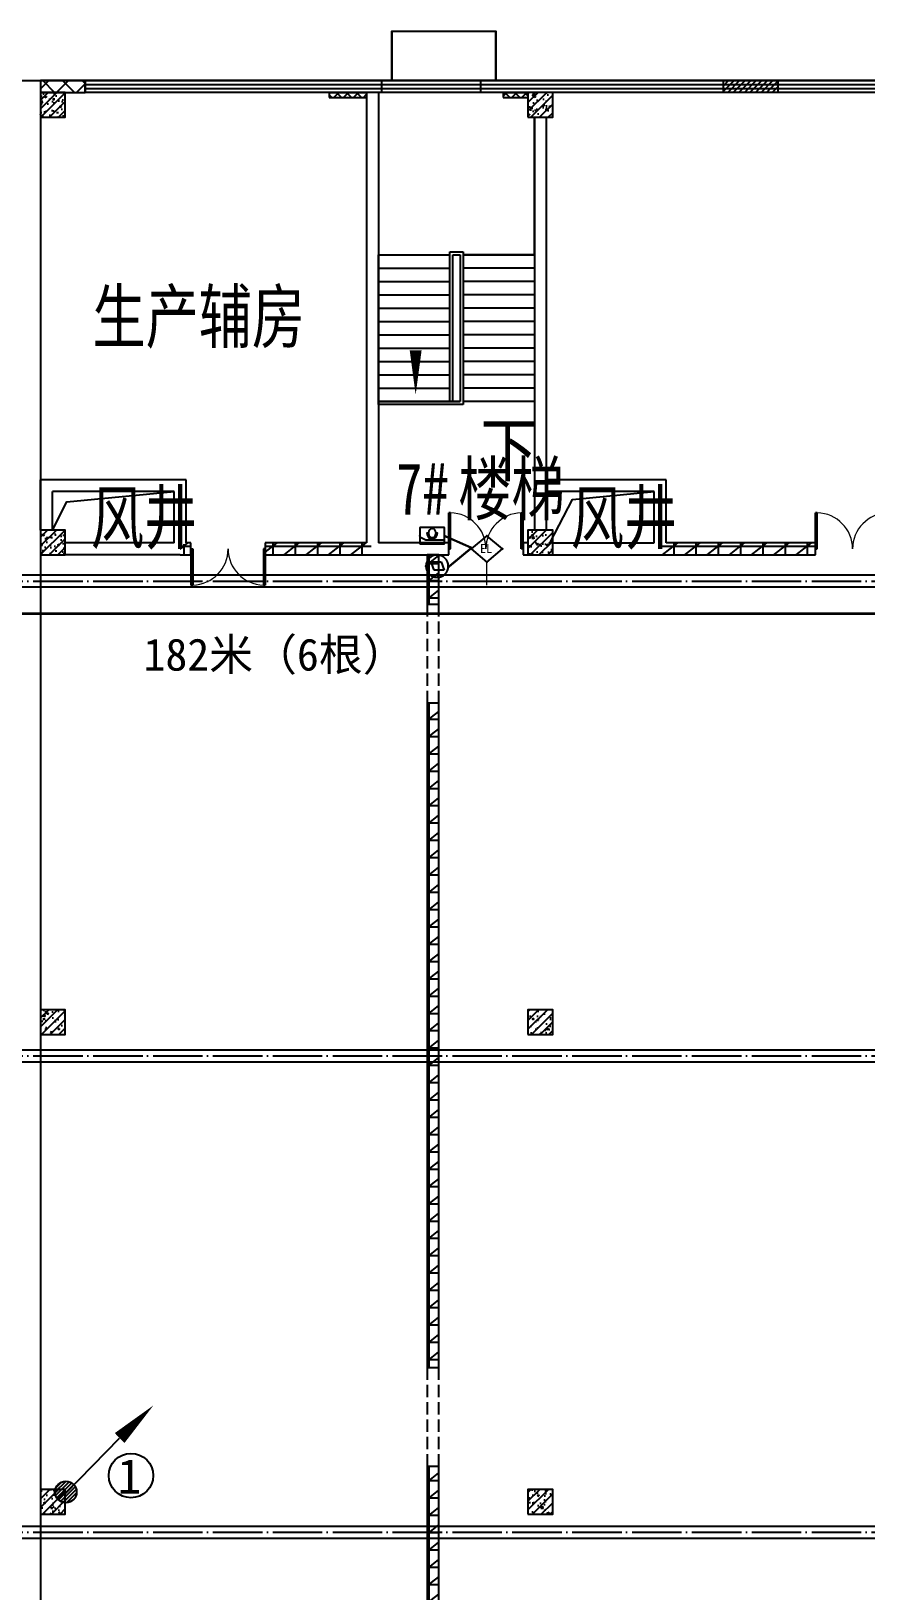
# Model space of a CAD drawing. Header units: millimetres. Extents: x -633009578 to 5705885, y -633235091 to 2571734.
# Drawn here: x 4127780 to 4144646, y 1961300 to 1992840 of the extents above; entities that cross this region are included whole.
import ezdxf
from ezdxf.enums import TextEntityAlignment as Align

# ---------------------------------------------------------------- set-up
doc = ezdxf.new("R2010")
doc.units = ezdxf.units.MM
doc.header["$LTSCALE"] = 1000
doc.header["$MEASUREMENT"] = 0
doc.linetypes.add('DASH', pattern=[0.35, 0.25, -0.1])
doc.linetypes.add('DOTE', pattern=[2.4200000000000004, 2, -0.2, 0.02, -0.2])
doc.layers.get('0').update_dxf_attribs({"color": 9})
for name, color, linetype in [('000000000000电气', 7, 'Continuous'), ('3T_WOOD', 21, 'Continuous'), ('A-COLUM(柱)', 255, 'Continuous'), ('A-DOOR(门）', 4, 'Continuous'), ('A-F-AREA(计算)', 5, 'Continuous'), ('A-FLOR(看线)', 8, 'Continuous'), ('A-HATH(填充)', 8, 'Continuous'), ('A-OTHER(其它)', 192, 'Continuous'), ('A-STAR(楼梯)', 51, 'Continuous'), ('A-TEXT(房间)', 243, 'Continuous'), ('A-WALL(墙)', 255, 'Continuous'), ('A-WINDOW（窗）', 4, 'Continuous'), ('DIM_SYMB', 3, 'Continuous'), ('PUB_TEXT', 7, 'Continuous'), ('WALL', 9, 'Continuous'), ('电-弱电平面-箭头', 3, 'Continuous'), ('电-强电平面-线缆', 3, 'Continuous'), ('电-桥架', 4, 'Continuous'), ('设备-安防', 3, 'Continuous')]:
    doc.layers.add(name, color=color, linetype=linetype)
doc.styles.add('_TCH', font='simhei.ttf', dxfattribs={"width": 0.75, "bigfont": 'hztxt.shx'})
doc.styles.add('_TCH_DIM', font='simhei.ttf', dxfattribs={"width": 0.8, "bigfont": 'hztxt.shx'})
doc.styles.add('_TEL_DIM', font='simhei.ttf', dxfattribs={"height": 3.5, "bigfont": 'HZTXT'})
doc.styles.add('IDQSTYLE', font='simhei.ttf', dxfattribs={"width": 0.707, "bigfont": 'hztxt.shx'})
doc.styles.add('宋', font='simhei.ttf', dxfattribs={"width": 0.8})
doc.styles.add('宋体', font='simhei.ttf')
pattern_1 = [(0, (1628470.737756166, 677977.5160347573), (0, 350), []), (37.875, (1628870.737756166, 677977.5160347573), (-169.61527734408, 218.0766567528281), []), (90, (1628870.737756166, 677977.5160347573), (-450, 2.755455298081545e-14), [])]
pattern_2 = [(45, (1628570.737756166, 677977.5160347573), (-100.0001016555733, 100.0001016555733), []), (135, (1628570.737756166, 677977.5160347573), (-100.0001016555733, -100.0001016555733), [])]

# ---------------------------------------------------------------- blocks, each defined once
blk = doc.blocks.new('*X130')
at = {"color": 0, "linetype": 'Continuous'}
for p, q in [((192.587376364835, 446.7215535232801), (193.8713933576327, 448.0055705160779)), ((192.6509968705344, 446.3609099602676), (194.2320369206452, 447.9419500103785)), ((192.6864539319484, 447.2448951591055), (193.3480517218074, 447.9064929489645)), ((192.7889704286661, 446.0746194496875), (194.5183274312254, 447.8039764522467)), ((192.9823694457329, 445.8437543980423), (194.7491924828706, 447.61057743518)), ((193.2275231399996, 445.664644023597), (194.9283028573159, 447.3654237409133)), ((193.5311577474, 445.5440145622856), (195.0489323186273, 447.0617891335129)), ((193.9202347052458, 445.5088274514194), (195.0841194294935, 446.6727121756671)), ((194.6075199946775, 445.7718486721392), (194.8210982087737, 445.9854268862354))]:
    blk.add_line(p, q, dxfattribs=at)
blk = doc.blocks.new('HC001441')
at = {"color": 0, "linetype": 'Continuous'}
blk.add_line((0, -0.05776119327242668), (3.105492900474815, 3.117216328523909), dxfattribs=at)
blk.add_lwpolyline([(3.105492900474815, 3.117216328523909, 0.8, 0, 0), (5.057392361378561, 5.003787405167827, 0, 0, 0)], format="xyseb", dxfattribs=at)
blk.add_circle((0, 0), 0.625, dxfattribs=at)
at = {"color": 0, "linetype": 'Continuous', "xscale": 0.5, "yscale": 0.5, "zscale": 0.5}
blk.add_blockref('*X130', (-96.91845018383279, -223.3780232566237), dxfattribs=at)
at = {"color": 0, "style": 'IDQSTYLE', "width": 0.7}
blk.add_attdef('PSFHATT', (7.057392361378561, -0.62500001), '', height=2.5, dxfattribs=at)
blk = doc.blocks.new('G$CF6649E20')
at = {"layer": '电-弱电平面-箭头', "color": 4}
blk.add_circle((1316.889421409462, 332.4712073528208), 448.9330526033001, dxfattribs=at)
at = {"layer": '电-弱电平面-箭头', "color": 4, "xscale": 350, "yscale": 350, "zscale": 350}
blk.add_blockref('HC001441', (0, 0), dxfattribs=at)
at = {"layer": '电-弱电平面-箭头', "color": 4, "style": '宋'}
blk.add_text('1', height=700, dxfattribs=at).set_placement((1046.360447603278, -30.60809063538909))
blk = doc.blocks.new('$equip$00002496')
for p, q in [((-0.3257586027029902, -0.01245651182034635), (-0.3257586027029902, -0.04339440534022287)), ((-0.3257586027029902, -0.04339440534022287), (-0.2349881161644589, -0.04339440534022287)), ((-0.2349881161644589, -0.07433229886373738), (-0.2349881161644589, -0.01245651182034635)), ((0.2318991003703559, -0.04339041039929725), (0.3257586027029902, -0.04343435477494495)), ((0.2318995781242847, -0.07433229886373738), (0.2318995781242847, -0.01245651182034635)), ((0.3257586027029902, -0.01245651182034635), (0.3257586027029902, -0.04339440534022287))]:
    blk.add_line(p, q)
at = {"const_width": 0.04}
for points in [[(-0.3257569673587568, -0.01199135613933322), (-0.3257586027029902, -0.04339440534022287), (-0.2655665311758639, -0.04339440534022287)], [(-0.3257586027029902, -0.01209546335303457), (-0.3254450895765331, 0.007862924336222932), (-0.3246427298145136, 0.02099261244438821), (-0.3230396698054392, 0.03683146784896962), (-0.3200834360468434, 0.05640672732988605), (-0.3158846532169264, 0.07655434396292549), (-0.3114238906564424, 0.0934556857937423), (-0.3053167008911259, 0.1125148900100612), (-0.2961030303267762, 0.1360363546918961), (-0.2870512925146613, 0.1553192011742794), (-0.2776002755272202, 0.1727327617008996), (-0.2650090074748732, 0.1928330976625148), (-0.2480697203573072, 0.2158072831662139), (-0.2307201034273021, 0.2357486963155679), (-0.2183433735772269, 0.2482254943279258), (-0.2048552286432823, 0.2604362391903123), (-0.1911825684801443, 0.2715267914645665), (-0.1736025161517318, 0.2841171126310655), (-0.1547964517085347, 0.2957489191248897), (-0.1366549688245868, 0.3053642205159122), (-0.1125469685212011, 0.3159432491156622), (-0.09099250963481609, 0.3234552737812919), (-0.07185881528130267, 0.3286887830108753), (-0.0476470465073362, 0.3334767393171205), (-0.03344249982910696, 0.3353641694484395), (-0.01254353142576292, 0.33693107711224), (0.006284847928327508, 0.3371227143543365), (0.02112160998512991, 0.3364609976488282), (0.03364834297099151, 0.3353416012541857), (0.04427512355323415, 0.3339856622114894), (0.0514455190859735, 0.3328576949279523), (0.06296124946675263, 0.3306819992103556), (0.07295717955275904, 0.3284235992541653), (0.08476642325695138, 0.3253025975027413), (0.09841386118205264, 0.3210671038432338), (0.1073930458223913, 0.3179007922954042), (0.1189192084857496, 0.3133782735822024), (0.1273616340185981, 0.309727315147029), (0.1385068310191855, 0.3044504504359793), (0.1500006543647032, 0.2984373588406015), (0.1638636618590681, 0.2903635228794883), (0.1733825990086189, 0.2842636587374727), (0.1825355213950388, 0.2779405411420157), (0.1897162082022987, 0.2726458121323958), (0.1961934307328193, 0.2676024858810706), (0.2032832070399309, 0.2617741676658625), (0.2108134823647561, 0.2552078580083617), (0.217798692494398, 0.2487452608329477), (0.228148777372553, 0.2384502620334388), (0.2384204440459143, 0.2272843058126455), (0.2434306646027835, 0.2214536424435209), (0.2496786895935657, 0.2137899235021905), (0.2547404104698217, 0.2072320931656577), (0.2611980655201478, 0.1983612801268464), (0.2680283635418164, 0.1882836692966521), (0.2770073256251635, 0.1737512327563309), (0.2837973800196778, 0.1615835285520006), (0.2918694003747078, 0.1454322725621751), (0.2969779347913573, 0.1339993972869706), (0.3002692127192859, 0.126001952077786), (0.3046930583077483, 0.1142746343793988), (0.3092767016933067, 0.1005832550908963), (0.3129390048998175, 0.08807579556378187), (0.3161395389179233, 0.07547706223704154), (0.3186645603709621, 0.06388206950578024), (0.3211643142713001, 0.0500421286051278), (0.3228813630266814, 0.03809697220276576), (0.3240568224427989, 0.02762096420337912), (0.324859512373223, 0.01811108543552109), (0.3254132453730563, 0.00858592767326627), (0.3257090797560522, -0.00049248671712121), (0.3257832243107259, -0.007853463819628814), (0.3257586027029902, -0.01597356299680541)], [(0.2318995781242847, -0.04343435477494495), (0.3257586027029902, -0.04343435477494495), (0.3257689946476603, -0.01254634189172066)]]:
    blk.add_lwpolyline(points, dxfattribs=at)
blk.add_lwpolyline([(-0.2349881161644589, -0.04339440534022287), (-0.234988116149907, -0.07433229886373738, 0.0182959325663468), (-0.2341963414801285, -0.09596305228842539, 0.02057100331636309), (-0.2314330486115068, -0.1200309692394512, 0.01615663239953969), (-0.2279163057246478, -0.1385404972170363, 0.01693810384346652), (-0.2229987668251852, -0.1574872628661979, 0.01329564042987737), (-0.2183254288102034, -0.1718583239271538, 0.01774370437729911), (-0.2109808493987657, -0.190436463271908, 0.01810240356969195), (-0.202383055788232, -0.2083190727098554, 0.02333614132905712), (-0.1896684531238861, -0.229968408079003, 0.02044170027676835), (-0.1774249378067907, -0.2471703877454274, 0.01989766451918913), (-0.1643957158521516, -0.2626632182400499, 0.02937469172712198), (-0.1439065932936501, -0.2826519741392985, 0.02046687747088341), (-0.1288843219663249, -0.2946362194343237, 0.01994697534980988), (-0.1136344562692102, -0.3049034932155337, 0.02634036321689085), (-0.09301181325281505, -0.3161697710966109, 0.02276514568385508), (-0.07478138820442837, -0.3239164370424987, 0.02206410967143575), (-0.05684026748349424, -0.3297063967147551, 0.0175610551311905), (-0.04245622256712522, -0.3331187941075768, 0.01884926235006773), (-0.02688140393001959, -0.3356341081016581, 0.02667427645081797), (-0.004813117921003141, -0.3371611547772773, 0.02406458763464014), (0.01513338900986128, -0.3365152710211987, 0.01749181383793592), (0.02959480640129186, -0.334837958071148, 0.02217984979833747), (0.04783707972092088, -0.3312386844263528, 0.01670575936897621), (0.06151090867933817, -0.3274165873117454, 0.0217722080425489), (0.0790706878178753, -0.3210165422860882, 0.03374751034879078), (0.1057169104751665, -0.3077975864252949, 0.02730692637543976), (0.1266723583685234, -0.2939906737810816, 0.03748691983271558), (0.1535541368793929, -0.2707855348744488, 0.02366876899911156), (0.1697097239521099, -0.2529639476961165, 0.02463610663642848), (0.1846068157610716, -0.2329478090214252, 0.02205649491069121), (0.1970839504210744, -0.2124338016146794, 0.01935462041009298), (0.206340296252165, -0.1939205355338345, 0.01688452340010287), (0.2137288127123611, -0.1760053912075819, 0.01966230157732925), (0.2205645790236304, -0.1552443572727498, 0.01731440631145223), (0.2255364213342546, -0.135285412416124, 0.01765737348860424), (0.2290203964221291, -0.1154880664689699, 0.01633418443731503), (0.2311199677496916, -0.09579652929824078, 0.01862757118903319), (0.2318995781388367, -0.07433229886373738, -0.000472708372486724), (0.2318995781242847, -0.05279222321769339, 0.0004727079955161621), (0.2318995781242847, -0.03244852855277713, -0.0004727079955161849), (0.2318995781242847, -0.01245341187313898, 0.0193493677842396), (0.2310570476547582, 0.009855565578618553, 0.01770133877692018), (0.2286674682109151, 0.03113219686929369, 0.0176091688965659), (0.2250366548687452, 0.05081065330523415, 0.01973381331635689), (0.2191032464616001, 0.07337515754625201, 0.01545712335130221), (0.2136441482725786, 0.08944355720814201, 0.01638136793352114), (0.2064366456615971, 0.1069191381830024, 0.01889577194154605), (0.1974724603933282, 0.124934014853352, 0.01460926708694749), (0.1893017992697423, 0.1389198372235114, 0.01834707667655943), (0.1788048267626436, 0.154441256672726, 0.01802701254956099), (0.1670945117075462, 0.16930223901727, 0.01918510430489061), (0.1545159021334257, 0.1830286705735489, 0.02609018841368346), (0.1355203122220701, 0.2003201775660273, 0.02726780140366601), (0.1154953059740365, 0.2149753960547969, 0.02826022181265756), (0.09302354548708536, 0.2278643579738855, 0.01768013504660025), (0.07947741153475363, 0.2340587330181734, 0.02983831462154809), (0.05467275061528198, 0.242662508819194, 0.03688840652984774), (0.02498369276872836, 0.248695417874842, 0.03132680170442304), (-0.00154426900553517, 0.2503981151239714, 0.02152297382195137), (-0.01876981760142371, 0.249681544064515, 0.02781603352576516), (-0.04232023857184686, 0.2463571927401063, 0.02781924796867374), (-0.06450405267241877, 0.2406578850968799, 0.01792787672923883), (-0.07963114288577344, 0.2352566086992738, 0.0262865457487697), (-0.09992356615839526, 0.2259165745053906, 0.02119287732084118), (-0.11706115740526, 0.2159602789688506, 0.0171568808815843), (-0.1294802093179896, 0.207409261194698, 0.02416187819285423), (-0.1477007803769084, 0.1925049077508447, 0.02878934091920857), (-0.167043774476042, 0.1729245897222427, 0.01847703741819992), (-0.1794630369258812, 0.1577163090223621, 0.0213830109619632), (-0.1916570924367988, 0.1400851354956103, 0.01760758065260107), (-0.2016330892802216, 0.1229453873020248, 0.01681983214104903), (-0.2093724703590851, 0.1072558663363452, 0.01906551868470904), (-0.2177670299279271, 0.08662868678948143, 0.01663457793315364), (-0.2233549865341047, 0.06948587926308392, 0.01199850358657596), (-0.227126173209399, 0.05518552293506218, 0.01921348092443342), (-0.2312853431794792, 0.03417440378689207, 0.0129120010522256), (-0.2334025729942368, 0.01812716938002268, 0.01673519548586339), (-0.2347496548027266, -0.0005786718757008202, 0.009174826161293947), (-0.2349881161644589, -0.01245651182034635, 0.0008621608417457901), (-0.2349881161644589, -0.04339440534022287), (-0.2961449461872689, -0.04339440534022287, 56.79143426085979)], format="xyb", dxfattribs=at)
for centre, major_axis, ratio, start_param, end_param in [((0, -0.007853463819628814), (-5.946726671962764e-16, 0.3450403896201966), 0.944188663444044, 4.700094459124145, 7.866276155235024), ((-0.00154426900553517, -0.01245651181670837), (0, 0.2628546269403538), 0.8881100928804517, 4.71238898038469, 7.853981633974483), ((-0.00154426900553517, -0.07433229886373738), (0, -0.2628546269403538), 0.8881100928804517, 4.71238898038469, 7.853981633974483)]:
    blk.add_ellipse(centre, major_axis=major_axis, ratio=ratio, start_param=start_param, end_param=end_param)
for p in [(0, 0.3371869258007791), (-0.3257586027029902, -0.04339440534022287), (0, -0.3371811744327715), (0.3256694684678223, -0.04536965262741433)]:
    blk.add_point(p)
at = {"color": 7, "style": '_TEL_DIM', "flags": 1}
blk.add_attdef('A', text='', height=2e-05, dxfattribs=at).set_placement((0, 0), align=Align.MIDDLE_CENTER)
blk = doc.blocks.new('$equip$00002617')
for p, q in [((0.6250151190488396, 0.4150200000058248), (-0.6249848809511604, 0.4150200000058248)), ((-0.6249848809511604, 0.4150200000058248), (-0.6249848809511604, -0.4149799999959214)), ((-0.6249848809511604, 0.2150200000050972), (0.3250151190459292, 0.2150200000050972)), ((0.3250151190459292, 0.2150200000050972), (0.6250151190488396, 0.07502000000567932)), ((0.6250151190488396, -0.4149799999959214), (0.6250151190488396, 0.4150200000058248)), ((-0.6249848809511604, -0.4149799999959214), (0.6250151190488396, -0.4149799999959214))]:
    blk.add_line(p, q)
at = {"linetype": 'Continuous', "const_width": 0.04}
blk.add_lwpolyline([(-0.6249848809511604, 0.4150200000058248), (0.6250151190488396, 0.4150200000058248), (0.6250151190488396, -0.4149799999959214), (-0.6249848809511604, -0.4149799999959214)], close=True, dxfattribs=at)
at = {"color": 1}
for p in [(-0.6249848809511604, 2.000000495172571e-05), (1.51190488395514e-05, 0.4150200000058248), (0.6250151190488396, 2.000000495172571e-05), (0.01750438004455646, -0.4149799999959214)]:
    blk.add_point(p, dxfattribs=at)
at = {"color": 7, "style": '_TEL_DIM', "flags": 1}
blk.add_attdef('A', text='', height=2.5e-05, dxfattribs=at).set_placement((0, 0), align=Align.MIDDLE_CENTER)
blk = doc.blocks.new('A$C40EF29F0')
for name, p, xscale, yscale, zscale in [('$equip$00002617', (257.9972608285025, 173.994528161973), 400, 400, 400), ('$equip$00002496', (256.1213830718771, 133.3334205766732), 315, 315, 315)]:
    blk.add_blockref(name, p, dxfattribs=dict(xscale=xscale, yscale=yscale, zscale=zscale))
blk = doc.blocks.new('$equip$00002620')
for p, q in [((-0.1058179566880426, 0.1152844922435179), (-0.1858179566897888, -0.1047155077576463)), ((0.1624100250937772, 0.1152844922435179), (-0.1058179566880426, 0.1152844922435179)), ((0.08241002509203099, -0.1047155077576463), (0.1624100250937772, 0.1152844922435179)), ((-0.1858179566897888, -0.1047155077576463), (0.08241002509203099, -0.1047155077576463))]:
    blk.add_line(p, q)
at = {"const_width": 0.04}
blk.add_lwpolyline([(-0.2999925000021904, 9.999999747378752e-06, 1), (0.3000075000036304, 9.999999747378752e-06, 0.9999999999999999), (-0.2999925000021904, 9.999999747378752e-06, 1)], format="xyb", dxfattribs=at)
blk.add_circle((7.500000720028765e-06, 9.999999747378752e-06), 0.3000000000001062)
at = {"color": 1}
for p in [(-0.2999924999985524, 9.999999747378752e-06), (7.500000720028765e-06, 0.3000099999990198), (0.3000075000036304, 9.999999747378752e-06), (7.500000720028765e-06, -0.299989999999525)]:
    blk.add_point(p, dxfattribs=at)
at = {"color": 7, "style": '_TEL_DIM', "flags": 1}
blk.add_attdef('A', text='', height=2.5e-05, dxfattribs=at).set_placement((0, 0), align=Align.MIDDLE_CENTER)
blk = doc.blocks.new('$equip$00002474')
for p, q in [((-0.519992380955955, 1.000000338535756e-05), (7.619048119522631e-06, 0.4400100000020757)), ((7.619048119522631e-06, -0.4399899999989429), (-0.519992380955955, 1.000000338535756e-05)), ((7.619048119522631e-06, 0.4400100000020757), (0.5200076190521941, 1.000000338535756e-05)), ((0.5200076190521941, 1.000000338535756e-05), (7.619048119522631e-06, -0.4399899999989429))]:
    blk.add_line(p, q)
at = {"const_width": 0.04}
blk.add_lwpolyline([(7.619048119522631e-06, 0.4400100000020757), (-0.519992380955955, 1.000000338535756e-05), (7.619048119522631e-06, -0.4399899999989429), (0.5200076190521941, 1.000000338535756e-05), (7.619048119522631e-06, 0.4400100000020757), (-0.519992380955955, 1.000000338535756e-05)], dxfattribs=at)
for p in [(-0.519992380955955, 1.000000338535756e-05), (7.619048119522631e-06, 0.4400100000020757), (0.5200076190521941, 1.000000338535756e-05), (7.619048119522631e-06, -0.4399899999989429)]:
    blk.add_point(p)
at = {"color": 7, "style": '_TEL_DIM'}
blk.add_attdef('$TEXT$', text='', height=0.3, dxfattribs=at).set_placement((0.02805548798642121, 0.01213281898526475), align=Align.MIDDLE_CENTER)
at = {"color": 7, "style": '_TEL_DIM', "flags": 1}
blk.add_attdef('A', text='', height=2e-05, dxfattribs=at).set_placement((0, 0), align=Align.MIDDLE_CENTER)
blk = doc.blocks.new('$DorLib2D$00000002')
for p, q in [((-0.5, -5.684341886080802e-17), (-0.5000000000000007, 0.4875)), ((-0.4750000000000007, 0.4875), (-0.5000000000000007, 0.4875)), ((-0.475, -2.842170943040401e-17), (-0.4750000000000007, 0.4875)), ((0.475, -2.842170943040401e-17), (0.4750000000000007, 0.4875)), ((0.4750000000000007, 0.4875), (0.5000000000000007, 0.4875)), ((0.5, -5.684341886080802e-17), (0.5000000000000007, 0.4875)), ((-0.5, -5.684341886080802e-17), (-0.475, -2.842170943040401e-17)), ((0.5, -5.684341886080802e-17), (0.475, -2.842170943040401e-17))]:
    blk.add_line(p, q)
at = {"lineweight": 13}
for centre, start, end in [((-0.4875, -4.263256414560601e-17), 0, 88.53071641864632), ((0.4875, -4.263256414560601e-17), 91.4692835813537, 180)]:
    blk.add_arc(centre, 0.4875, start, end, dxfattribs=at)
blk = doc.blocks.new('$TCHSYS$WIN2D')
for p, q in [((-0.5, 0.5), (0.5, 0.5)), ((0.5, 0.5), (0.4999999999999998, -0.5)), ((0.5, 0.1666666666666666), (-0.5, 0.1666666666666666)), ((0.5, -0.1666666666666667), (-0.5, -0.1666666666666667)), ((-0.4999999999999999, -0.5), (0.5, -0.5))]:
    blk.add_line(p, q)
blk = doc.blocks.new('_FZH')
h = blk.add_hatch()
h.set_pattern_fill('钢筋混凝土', color=256, scale=0.1, style=0)
h.set_pattern_definition([(45, (0, 0), (-0.1767766952966369, 0.1767766952966369), []), (50, (0, 0), (0.7172601826007535, -0.06275213498259512), [0.07500000000000001, -0.8250000000000001]), (355, (0, 0), (-0.138751333613, 0.7521921337000119), [0.06, -0.66]), (100.4514, (0.05977168000000001, -0.00522934), (0.5785093817140216, 0.6894395420609536), [0.06374019, -0.701142112]), (46.1842, (0, 0.2), (1.067241048625645, -0.1655190143290181), [0.1125, -1.2375]), (96.6356, (0.088936745, 0.186206693), (0.9346627055487033, 0.9741178709004418), [0.095610288, -1.051713]), (351.1842, (0, 0.2), (0.9346619451336272, 0.9741186009253247), [0.09000000000000001, -0.9900000000000001]), (21, (0.1, 0.15), (0.5969070521184617, -0.4026188906653388), [0.07500000000000001, -0.8250000000000001]), (326, (0.1, 0.15), (0.2433153319215824, 0.7251500450468529), [0.06, -0.66]), (71.4514, (0.149742233, 0.116448394), (0.84022262858149, 0.3225304967099524), [0.06374019, -0.701142112]), (37.50000000000001, (0, 0), (0.01215985531729062, 0.3328938538313115), [0, -0.652, 0, -0.67, 0, -0.6625000000000001]), (7.499999999999999, (0, 0), (0.2630695374421486, 0.3944117118823603), [0, -0.382, 0, -0.637, 0, -0.2525]), (-32.5, (-0.223, 0), (0.533822436172409, -0.02255487173437976), [0, -0.25, 0, -0.78, 0, -1.035]), (-42.5, (-0.323, 0), (0.5831861693423862, 0.1001049823323177), [0, -0.325, 0, -0.518, 0, -0.735])])
h.paths.add_polyline_path([(-0.5, -0.5), (0.5, -0.5), (0.5, 0.5), (-0.5, 0.5)])
blk.add_lwpolyline([(-0.5, -0.5), (0.5, -0.5), (0.5, 0.5), (-0.5, 0.5)], close=True)

msp = doc.modelspace()

# ---------------------------------------------------------------- hatches: boundary and pattern name
at = {"layer": '3T_WOOD'}
h = msp.add_hatch(dxfattribs=at)
h.set_pattern_fill('ANSI31', color=256, scale=50)
h.set_pattern_definition([(45, (2939028.65830355, 677977.51603476), (-56.1266007566822, 56.12660075668221), [])])
h.paths.add_polyline_path([(4141769.204190483, 1991839.596922406), (4142869.204190483, 1991839.596922406), (4142869.204190483, 1991599.596922406), (4141769.204190483, 1991599.596922406)])
at = {"layer": 'A-HATH(填充)'}
h = msp.add_hatch(dxfattribs=at)
h.set_pattern_fill('多孔材料', color=256, scale=100, style=0)
h.set_pattern_definition([(45, (1628670.737756166, 677977.5160347573), (-200.0002033111466, 200.0002033111467), []), (135, (1628670.737756166, 677977.5160347573), (-200.0002033111467, -200.0002033111466), [])])
h.paths.add_polyline_path([(4127969.256591875, 1991599.596922424), (4128869.256592124, 1991599.596922426), (4128869.256592124, 1991839.596922427), (4127969.256591875, 1991839.596922424)])
h = msp.add_hatch(dxfattribs=at)
h.set_pattern_fill('多孔材料', color=256, scale=50, style=0)
h.set_pattern_definition(pattern_2)
h.paths.add_polyline_path([(4133799.256591924, 1991499.596922274), (4134559.256591919, 1991499.596922274), (4134559.256591919, 1991599.596922274), (4133799.256591924, 1991599.596922274)])
h = msp.add_hatch(dxfattribs=at)
h.set_pattern_fill('多孔材料', color=256, scale=50, style=0)
h.set_pattern_definition(pattern_2)
h.paths.add_polyline_path([(4137319.25659185, 1991499.596922429), (4137819.256591877, 1991499.596922429), (4137819.256591877, 1991599.596922429), (4137319.25659185, 1991599.596922429)])
h = msp.add_hatch(dxfattribs=at)
h.set_pattern_fill('空心砖', color=256, scale=100, style=0)
h.set_pattern_definition(pattern_1)
h.paths.add_polyline_path([(4130789.256591854, 1982249.596922417), (4131009.256591876, 1982249.5969224), (4131009.256591875, 1982489.596922346), (4130909.256591997, 1982489.596922396), (4130789.256591949, 1982409.596922378)])
h = msp.add_hatch(dxfattribs=at)
h.set_pattern_fill('空心砖', color=256, scale=100, style=0)
h.set_pattern_definition(pattern_1)
h.paths.add_polyline_path([(4134559.256591934, 1982489.596922399), (4132509.256591875, 1982489.596922347), (4132509.256591876, 1982249.596922401), (4134679.256591919, 1982249.596922421), (4134679.256591928, 1982409.596922438)])
h = msp.add_hatch(dxfattribs=at)
h.set_pattern_fill('空心砖', color=256, scale=100, style=0)
h.set_pattern_definition(pattern_1)
h.paths.add_polyline_path([(4140489.256591879, 1982249.59692223), (4143629.25659179, 1982249.596922346), (4143629.256591784, 1982489.596922365), (4140609.256591996, 1982489.596922264), (4140489.256591957, 1982409.596922237)])
h = msp.add_hatch(dxfattribs=at)
h.set_pattern_fill('空心砖', color=256, scale=100, style=0)
h.set_pattern_definition(pattern_1)
h.paths.add_polyline_path([(4135779.256591874, 1982249.59692243), (4135779.256591869, 1981249.596922107), (4136019.256591875, 1981249.596922107), (4136019.256591874, 1982249.59692243)])
h = msp.add_hatch(dxfattribs=at)
h.set_pattern_fill('空心砖', color=256, scale=100, style=0)
h.set_pattern_definition(pattern_1)
h.paths.add_polyline_path([(4135779.256591869, 1979249.596922107), (4135779.25659187, 1965814.596922615), (4136019.256591877, 1965814.596922615), (4136019.256591875, 1979249.596922107)])
h = msp.add_hatch(dxfattribs=at)
h.set_pattern_fill('空心砖', color=256, scale=100, style=0)
h.set_pattern_definition(pattern_1)
h.paths.add_polyline_path([(4135779.25659187, 1963814.596922616), (4135779.256591873, 1931379.596922107), (4136019.25659188, 1931379.596922107), (4136019.256591877, 1963814.596922615)])

# ---------------------------------------------------------------- linework, layer by layer
at = {"layer": '000000000000电气', "color": 2, "lineweight": 35}
msp.add_line((4100275.940698322, 1981063.995116919), (4160959.102830711, 1981063.995116919), dxfattribs=at)
at = {"layer": '3T_WOOD'}
msp.add_lwpolyline([(4141769.204190483, 1991839.596922406), (4142869.204190483, 1991839.596922406), (4142869.204190483, 1991599.596922406), (4141769.204190483, 1991599.596922406)], close=True, dxfattribs=at)
at = {"layer": 'A-F-AREA(计算)'}
msp.add_lwpolyline([(4060729.234130392, 1991839.59697076), (4195009.234130392, 1991839.59697076), (4195009.234130392, 1855759.59697076), (4060729.234130392, 1855759.59697076)], close=True, dxfattribs=at)
at = {"layer": 'A-FLOR(看线)'}
for points in [[(4135069.256344575, 1992839.596922376), (4135069.256838656, 1991839.596922376), (4135069.256344575, 1992839.596922383), (4137169.256838656, 1992839.596922362), (4137169.256344575, 1991839.596922373), (4137169.256838656, 1992839.596922373)], [(4127969.256591877, 1991099.596922424), (4127969.256591877, 1923899.596922424)]]:
    msp.add_lwpolyline(points, dxfattribs=at)
at = {"layer": 'A-OTHER(其它)'}
for points in [[(4128208.264925034, 1982749.596922424), (4128499.302697496, 1983319.607345412), (4130669.256591875, 1983529.589109926)], [(4138270.189856433, 1982499.596922424), (4138716.826849804, 1983369.687042835), (4140369.256591875, 1983529.589109821)]]:
    msp.add_lwpolyline(points, dxfattribs=at)
at = {"layer": 'A-STAR(楼梯)'}
for p, q in [((4137819.256592103, 1991599.596922344), (4134799.256591925, 1991599.596922277)), ((4134799.256591925, 1991599.596922277), (4134799.256591925, 1988319.596922277)), ((4137949.256591925, 1988319.596922277), (4137949.256591913, 1991099.596922453)), ((4134799.256591925, 1985349.596922277), (4134799.256591925, 1988319.596922277)), ((4134799.256591925, 1988319.596922277), (4136239.25659193, 1988319.596922453)), ((4134799.256591925, 1988319.596922277), (4136239.25659193, 1988319.596922344)), ((4136239.256591925, 1985349.596922277), (4136239.25659194, 1988379.596922034)), ((4136239.25659194, 1988379.596922034), (4136509.256591897, 1988379.596922034)), ((4136299.256591925, 1985349.596922277), (4136299.256591925, 1988319.596922277)), ((4136299.256591925, 1985349.596922277), (4136299.25659194, 1988319.596922034)), ((4136299.25659194, 1988319.596922034), (4136449.256591897, 1988319.596922034)), ((4136299.256592023, 1988319.596922344), (4136449.256591543, 1988319.596922543)), ((4136449.256591925, 1988319.596922277), (4136449.256591925, 1985349.596922277)), ((4136449.256591897, 1988319.596922034), (4136449.256591897, 1985349.596922325)), ((4136509.256591897, 1988379.596922034), (4136509.256591897, 1985289.596922325)), ((4137949.256591925, 1988319.596922277), (4136509.256591925, 1988319.596922453)), ((4136509.256591925, 1988319.596922667), (4137949.256591925, 1988319.596922277)), ((4137949.256591925, 1988319.596922277), (4137949.256591925, 1985349.596922277)), ((4134799.256591925, 1988049.596922277), (4136239.256591929, 1988049.596922127)), ((4137949.256591925, 1988049.596922277), (4136509.256591925, 1988049.596922127)), ((4134799.256591925, 1987779.596922277), (4136239.256591927, 1987779.596922127)), ((4137949.256591925, 1987779.596922277), (4136509.256591925, 1987779.596922127)), ((4134799.256591925, 1987509.596922277), (4136239.256591926, 1987509.596922453)), ((4137949.256591925, 1987509.596922277), (4136509.256591925, 1987509.596922453)), ((4134799.256591925, 1987239.596922277), (4136239.256591924, 1987239.596922127)), ((4137949.256591925, 1987239.596922277), (4136509.256591925, 1987239.596922127)), ((4134799.256591925, 1986969.596922277), (4136239.256591924, 1986969.596922453)), ((4137949.256591925, 1986969.596922277), (4136509.256591925, 1986969.596922453)), ((4134799.256591925, 1986699.596922277), (4136239.256591923, 1986699.596922127)), ((4134799.256591925, 1986429.596922277), (4136239.256591921, 1986429.596922453)), ((4137949.256591925, 1986699.596922277), (4136509.256591925, 1986699.596922127)), ((4137949.256591925, 1986429.596922277), (4136509.256591925, 1986429.596922127)), ((4134799.256591925, 1986159.596922277), (4136239.25659192, 1986159.596922127)), ((4137949.256591925, 1986159.596922277), (4136509.256591925, 1986159.596922453)), ((4134799.256591925, 1985889.596922277), (4136239.256591918, 1985889.596922127)), ((4137949.256591925, 1985889.596922277), (4136509.256591925, 1985889.596922127)), ((4134799.256591925, 1985619.596922277), (4136239.256591917, 1985619.596922453)), ((4137949.256591925, 1985619.596922277), (4136509.256591925, 1985619.596922453)), ((4134799.256591925, 1985349.596922277), (4136239.256591916, 1985349.596922127)), ((4136449.256591897, 1985349.596922325), (4134799.256591925, 1985349.596922277)), ((4134799.256591925, 1985289.596922277), (4134799.256591925, 1985349.596922277)), ((4136509.256591897, 1985289.596922325), (4134799.256591925, 1985289.596922277)), ((4136239.256591916, 1985349.596922127), (4136299.256591925, 1985349.596922277)), ((4136239.256591925, 1985349.596922277), (4136299.256591925, 1985349.596922277)), ((4136299.256591925, 1985349.596922277), (4136449.256591925, 1985349.596922277)), ((4137949.256591925, 1985349.596922277), (4136509.256591925, 1985349.596922127))]:
    msp.add_line(p, q, dxfattribs=at)
at = {"layer": 'A-WALL(墙)'}
for p, q in [((4133799.256591924, 1991599.596922274), (4134559.256591919, 1991599.596922274)), ((4133799.256591924, 1991599.596922274), (4133799.256591924, 1991499.596922274)), ((4133799.256591924, 1991499.596922274), (4134559.256591919, 1991499.596922274)), ((4134559.256591919, 1991599.596922274), (4134559.256591919, 1991499.596922274)), ((4134559.256591918, 1991599.596922424), (4134559.256591934, 1982489.596922399)), ((4134799.256591918, 1991599.596922424), (4134559.256591918, 1991599.596922424)), ((4134799.256591918, 1991599.596922424), (4134799.256591934, 1982489.596922493)), ((4137319.25659185, 1991599.596922429), (4137819.256591877, 1991599.596922429)), ((4137319.25659185, 1991599.596922429), (4137319.25659185, 1991499.596922429)), ((4137319.25659185, 1991499.596922429), (4137819.256591877, 1991499.596922429)), ((4137949.256591842, 1991099.596922453), (4137949.256591877, 1983649.596922415)), ((4138189.2565919, 1991099.596922453), (4138189.256591903, 1983769.596922531)), ((4127969.25659168, 1982749.596922453), (4127969.256591795, 1983769.59692251)), ((4130909.256591996, 1983769.596922513), (4127969.256591795, 1983769.59692251)), ((4130909.256591997, 1982489.596922396), (4130909.256591996, 1983769.596922513)), ((4137949.256591877, 1983649.596922415), (4137949.25659196, 1982749.596922453)), ((4140609.256591997, 1983769.596922534), (4138189.256591903, 1983769.596922531)), ((4140609.256591996, 1982489.596922264), (4140609.256591997, 1983769.596922534)), ((4128209.256592048, 1982749.596922453), (4128209.256591797, 1983529.59692251)), ((4130669.256591996, 1983529.596922512), (4128209.256591797, 1983529.59692251)), ((4130669.256591996, 1982489.596922323), (4130669.256591996, 1983529.596922512)), ((4138189.256591537, 1983529.596922531), (4138189.256591831, 1982749.596922453)), ((4140369.256591996, 1983529.596922533), (4138189.256591537, 1983529.596922531)), ((4140369.256591996, 1982489.596922217), (4140369.256591996, 1983529.596922533)), ((4130669.256591996, 1982489.596922323), (4128469.256591877, 1982489.596922415)), ((4131009.256591875, 1982489.596922346), (4130909.256591997, 1982489.596922396)), ((4131009.256591876, 1982249.5969224), (4131009.256591875, 1982489.596922346)), ((4134559.256591934, 1982489.596922399), (4132509.256591875, 1982489.596922347)), ((4132509.256591875, 1982489.596922347), (4132509.256591876, 1982249.596922401)), ((4136219.256591875, 1982489.596922479), (4134799.256591934, 1982489.596922493)), ((4136219.256591876, 1982249.596922492), (4136219.256591875, 1982489.596922479)), ((4137819.256592103, 1982489.596921991), (4137719.256591875, 1982489.596922449)), ((4137719.256591875, 1982489.596922449), (4137719.256591876, 1982249.596922493)), ((4138319.256591874, 1982489.596922172), (4140369.256591996, 1982489.596922217)), ((4143629.256591784, 1982489.596922365), (4140609.256591996, 1982489.596922264)), ((4143629.25659179, 1982249.596922346), (4143629.256591784, 1982489.596922365)), ((4130789.256591854, 1982249.596922417), (4128469.256591877, 1982249.596922415)), ((4130789.256591854, 1982249.596922417), (4131009.256591876, 1982249.5969224)), ((4132509.256591876, 1982249.596922401), (4134679.256591919, 1982249.596922421)), ((4134679.256591919, 1982249.596922421), (4136219.256591876, 1982249.596922492)), ((4135779.256591874, 1982249.59692243), (4135779.256591869, 1981249.596922107)), ((4136019.256591874, 1982249.59692243), (4135779.256591874, 1982249.59692243)), ((4136019.256591875, 1981249.596922107), (4136019.256591874, 1982249.59692243)), ((4137719.256591876, 1982249.596922493), (4137819.256592103, 1982249.596922706)), ((4138319.256591881, 1982249.596922172), (4140489.256591879, 1982249.59692223)), ((4140489.256591879, 1982249.59692223), (4143629.25659179, 1982249.596922346)), ((4135779.256591869, 1981249.596922107), (4136019.256591875, 1981249.596922107)), ((4135779.256591869, 1979249.596922107), (4135779.25659187, 1965814.596922615)), ((4136019.256591875, 1979249.596922107), (4135779.256591869, 1979249.596922107)), ((4136019.256591877, 1965814.596922615), (4136019.256591875, 1979249.596922107)), ((4135779.25659187, 1965814.596922615), (4136019.256591877, 1965814.596922615)), ((4135779.25659187, 1963814.596922616), (4135779.256591873, 1931379.596922107)), ((4136019.256591877, 1963814.596922615), (4135779.25659187, 1963814.596922616)), ((4136019.25659188, 1931379.596922107), (4136019.256591877, 1963814.596922615))]:
    msp.add_line(p, q, dxfattribs=at)
at = {"layer": 'A-WINDOW（窗）'}
for p, q in [((4134869.256591925, 1991599.596922277), (4134869.256473346, 1991839.596789028)), ((4136869.256591925, 1991599.597465768), (4136869.256473346, 1991839.597332519))]:
    msp.add_line(p, q, dxfattribs=at)
at = {"layer": 'A-WINDOW（窗）', "linetype": 'DASH'}
for p, q in [((4135779.256591874, 1981249.59692243), (4135779.256591874, 1979249.59692243)), ((4136019.256591874, 1979249.59692243), (4136019.256591874, 1981249.59692243)), ((4135779.256591876, 1965814.596922616), (4135779.256591876, 1963814.596922616)), ((4136019.256591876, 1963814.596922616), (4136019.256591876, 1965814.596922616))]:
    msp.add_line(p, q, dxfattribs=at)
at = {"layer": 'DIM_SYMB'}
msp.add_lwpolyline([(4137199.256591925, 1985214.596922277, 0, 0, 0), (4137199.256591925, 1989959.596922277, 0, 0, 0), (4135549.256591925, 1989959.596922277, 0, 0, 0), (4135549.256591925, 1985484.596922277, 0, 240.0000000000001, 0), (4135549.256591925, 1986384.596922277, 0, 0, 0)], format="xyseb", dxfattribs=at)
at = {"layer": 'WALL'}
for p, q in [((4128869.256592124, 1991839.596922427), (4127969.256591875, 1991839.596922424)), ((4127969.256591875, 1991839.596922424), (4127969.256591875, 1991599.596922424)), ((4128869.256592124, 1991599.596922426), (4128869.256592124, 1991839.596922427)), ((4127969.256591875, 1991599.596922424), (4128869.256592124, 1991599.596922426))]:
    msp.add_line(p, q, dxfattribs=at)
at = {"layer": '电-强电平面-线缆', "color": 1, "linetype": 'Continuous'}
for points, const_width in [([(4136679.345794945, 1982391.237852246), (4136132.806461407, 1982632.763924131)], 45), ([(4136679.345794945, 1982391.237852246), (4136207.126795915, 1981999.530432841)], 45), ([(4136985.170098899, 1982105.473753245), (4136985.170098899, 1981636)], 30)]:
    msp.add_lwpolyline(points, dxfattribs=dict(at, const_width=const_width))
at = {"layer": '电-桥架', "color": 5, "linetype": 'DOTE', "ltscale": 0.5}
for p, q in [((4099992.836766605, 1981718.535272727), (4166563.323974108, 1981718.535272727)), ((4099992.836784034, 1972117.550530401), (4166563.323991733, 1972117.550530401)), ((4099992.836801521, 1962484.56795192), (4166563.324009416, 1962484.56795192))]:
    msp.add_line(p, q, dxfattribs=at)
at = {"layer": '电-桥架', "ltscale": 0.5}
for points in [[(4166563.323974109, 1981593.535272727), (4099992.836766606, 1981593.535272727), (4099992.836766605, 1981843.535272727), (4166563.323974108, 1981843.535272727)], [(4166563.323991734, 1971992.550530401), (4099992.836784035, 1971992.550530401), (4099992.836784034, 1972242.550530401), (4166563.323991733, 1972242.550530401)], [(4166563.324009417, 1962359.56795192), (4099992.836801522, 1962359.56795192), (4099992.836801521, 1962609.56795192), (4166563.324009416, 1962609.56795192)]]:
    msp.add_lwpolyline(points, close=True, dxfattribs=at)

# ---------------------------------------------------------------- block references
msp.add_blockref('G$CF6649E20', (4128479.608967575, 1963297.633118461))
at = {"layer": 'A-COLUM(柱)', "xscale": 500, "yscale": 500, "zscale": 500}
for p in [(4128219.256591877, 1991349.596922424), (4138069.256591877, 1991349.596922424), (4128219.256591877, 1982499.596922424), (4138069.256591877, 1982499.596922424), (4128219.256591875, 1972799.596922424), (4138069.256591875, 1972799.596922424), (4128219.256591875, 1963099.596922424), (4138069.256591875, 1963099.596922424)]:
    msp.add_blockref('_FZH', p, dxfattribs=at)
at = {"layer": 'A-DOOR(门）', "extrusion": (0, 0, -1), "xscale": -1500, "yscale": 1500, "zscale": 1500, "rotation": 359.999999999947}
msp.add_blockref('$DorLib2D$00000002', (-4136969.25659179, 1982369.596922423), dxfattribs=at)
at = {"layer": 'A-DOOR(门）', "xscale": 1500, "yscale": 1500, "zscale": 1500}
msp.add_blockref('$DorLib2D$00000002', (4144379.256591986, 1982369.596922336), dxfattribs=at)
at = {"layer": 'A-DOOR(门）', "xscale": 1500, "yscale": 1500, "zscale": 1500, "rotation": 180.0000000000548}
msp.add_blockref('$DorLib2D$00000002', (4131759.256591992, 1982369.596922418), dxfattribs=at)
at = {"layer": 'A-WINDOW（窗）', "extrusion": (0, 0, -1), "xscale": 50000.05726785376, "yscale": 240, "zscale": 50000.05726785376}
msp.add_blockref('$TCHSYS$WIN2D', (-4153869.285225819, 1991719.596922425), dxfattribs=at)
at = {"layer": '设备-安防', "rotation": 180}
msp.add_blockref('A$C40EF29F0', (4136140.809769855, 1982809.55274427), dxfattribs=at)
at = {"layer": '设备-安防'}
ref = msp.add_blockref('$equip$00002474', (4136990.389444367, 1982368.355225487), dxfattribs=dict(at, xscale=-607.5, yscale=607.5, zscale=607.5))
ref.add_attrib('$TEXT$', 'EL', dxfattribs={"layer": '0', "color": 7, "height": 182.25, "style": '_TEL_DIM'}).set_placement((4136973.345735565, 1982375.725912972), align=Align.MIDDLE_CENTER)
at = {"layer": '设备-安防', "xscale": -750, "yscale": 750, "zscale": 750}
msp.add_blockref('$equip$00002620', (4135983.09821459, 1982020.347783281), dxfattribs=at)

# ---------------------------------------------------------------- texts
at = {"layer": '000000000000电气', "color": 2, "lineweight": 35, "style": '宋体'}
msp.add_text('182米（6根）', height=650, dxfattribs=at).set_placement((4130050.569415025, 1979908.990282849))
at = {"layer": 'A-TEXT(房间)', "style": '_TCH', "width": 0.75}
for s, p in [('生产辅房', (4129018.272991101, 1986542.450864474)), ('楼梯', (4136411.119488265, 1983061.319078379)), ('7#', (4135151.119488265, 1983061.319078379)), ('风井', (4128985.655287881, 1982483.718724353)), ('风井', (4138685.655287881, 1982483.718724247))]:
    msp.add_text(s, height=1050, dxfattribs=at).set_placement(p)
at = {"layer": 'PUB_TEXT', "style": '_TCH_DIM', "width": 0.8}
msp.add_text('下', height=1050, dxfattribs=at).set_placement((4136858.626670666, 1983849.596922277))

doc.saveas('drawing.dxf')
